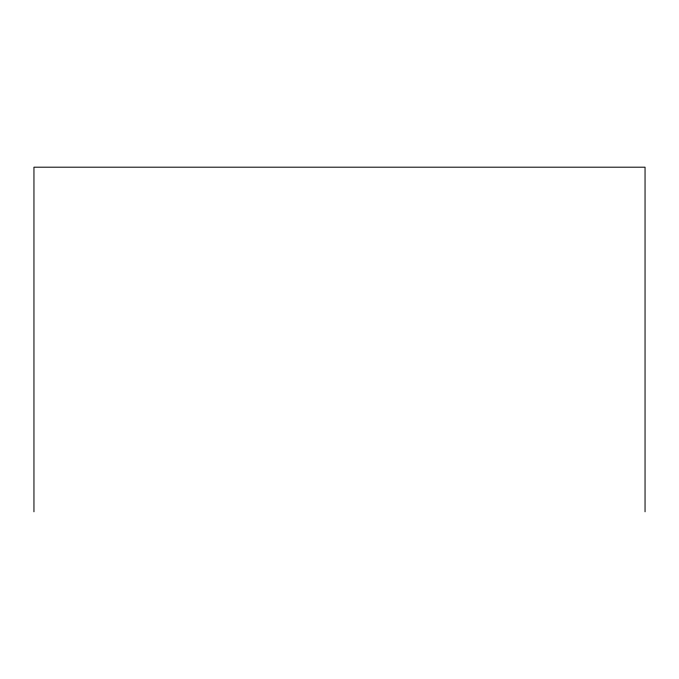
<?xml version="1.0" encoding="UTF-8"?>
<svg xmlns="http://www.w3.org/2000/svg" width="679" height="679" viewBox="0 0 679 679"><rect width="100%" height="100%" fill="white"/><g stroke="black" fill="none" stroke-linecap="round" stroke-linejoin="round"><path stroke-width="1.02" d="M645.05 511.805L645.05 167.195L33.95 167.195L33.95 511.805"/></g></svg>
